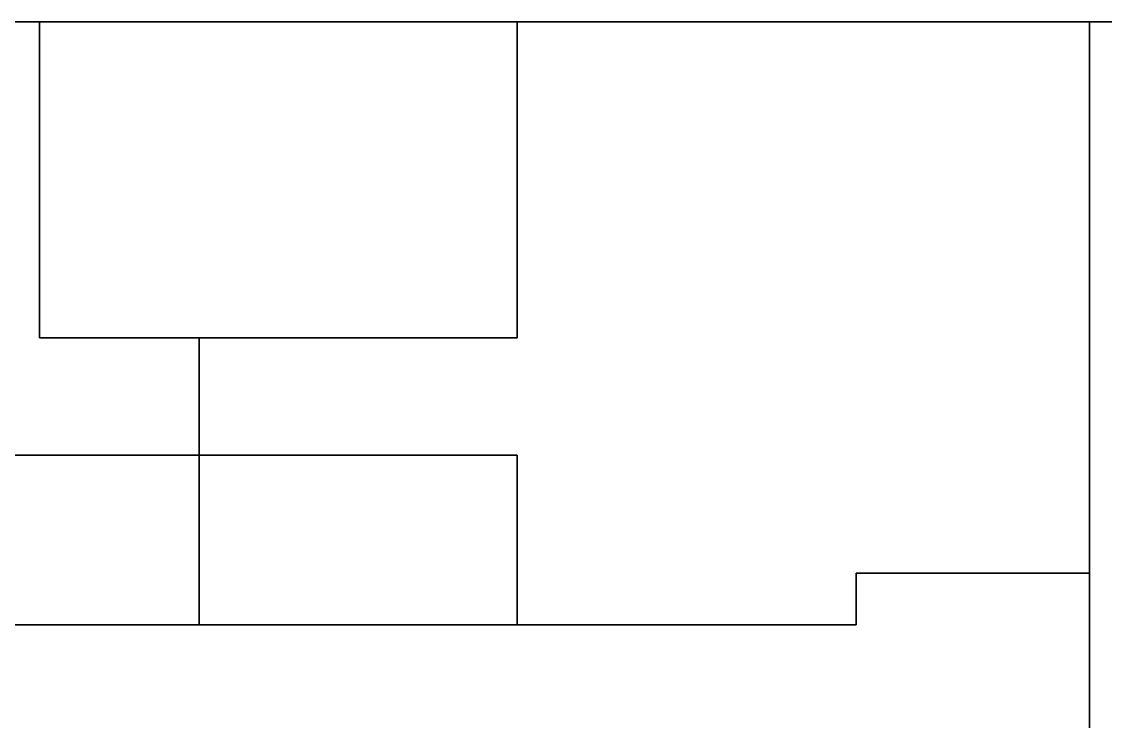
# Model space of a CAD drawing. Header units: metres. Extents: x -14 to 38.7, y -1.1 to 11.2.
# Drawn here: x 23.32 to 30.99, y 5.68 to 10.63 of the extents above; entities that cross this region are included whole.
import ezdxf

# ---------------------------------------------------------------- set-up
doc = ezdxf.new("R2010")
doc.units = ezdxf.units.M

msp = doc.modelspace()

# ---------------------------------------------------------------- linework, layer by layer
at = {"layer": 'F1_CNE_LIV', "color": 8}
msp.add_polyline3d([(36.12, 9.17, 0), (36.12, 8.1, 0), (36.95, 8.1, 0), (36.95, 5.6, 0), (30.88, 5.6, 0), (30.88, 10.63, 0), (32.53, 10.63, 0), (32.53, 8.1, 0), (34.92, 8.1, 0), (34.92, 9.17, 0)], close=True, dxfattribs=at)
at = {"layer": 'F1_CNE_LIV', "color": 15}
msp.add_polyline3d([(30.88, 10.63, 2.6), (30.88, 5.6, 2.6), (36.95, 5.6, 2.6), (36.95, 8.1, 2.6), (36.12, 8.1, 2.6), (36.12, 9.17, 2.6), (34.92, 9.17, 2.6), (34.92, 8.1, 2.6), (32.53, 8.1, 2.6), (32.53, 10.63, 2.6)], close=True, dxfattribs=at)
at = {"layer": 'F1_CNE_LIV', "color": 43}
for points in [[(32.53, 10.63, 2.6), (32.53, 10.63), (30.88, 10.63), (30.88, 10.63, 2.6)], [(30.88, 10.63, 2.6), (30.88, 10.63), (30.88, 6.73), (30.88, 6.73, 2.6)], [(30.88, 6.73, 2.6), (30.88, 6.73), (30.88, 5.6), (30.88, 5.6, 2.6)]]:
    msp.add_3dface(points, dxfattribs=at)
at = {"layer": 'F1_CNE_LIV', "color": 45}
msp.add_3dface([(30.88, 6.565, 2.1), (30.88, 6.565), (30.88, 5.765), (30.88, 5.765, 2.1)], dxfattribs=at)
at = {"layer": 'F1_CORE', "color": 8}
msp.add_polyline3d([(30.88, 6.73, 0), (30.88, 4.47, 0), (29.23, 4.47, 0), (29.23, 4.835, 0), (20.54, 4.835, 0), (20.54, 0.57, 0), (18.14, 0.57, 0), (18.14, 4.835, 0), (9.45, 4.835, 0), (9.45, 4.47, 0), (7.8, 4.47, 0), (7.8, 6.73, 0), (9.45, 6.73, 0), (9.45, 6.365, 0), (15.98, 6.365, 0), (15.98, 7.565, 0), (18.14, 7.565, 0), (18.14, 10.63, 0), (20.54, 10.63, 0), (20.54, 7.565, 0), (22.7, 7.565, 0), (22.7, 6.365, 0), (29.23, 6.365, 0), (29.23, 6.73, 0)], close=True, dxfattribs=at)
at = {"layer": 'F1_CORE', "color": 15}
msp.add_polyline3d([(7.8, 6.73, 2.6), (7.8, 4.47, 2.6), (9.45, 4.47, 2.6), (9.45, 4.835, 2.6), (18.14, 4.835, 2.6), (18.14, 0.57, 2.6), (20.54, 0.57, 2.6), (20.54, 4.835, 2.6), (29.23, 4.835, 2.6), (29.23, 4.47, 2.6), (30.88, 4.47, 2.6), (30.88, 6.73, 2.6), (29.23, 6.73, 2.6), (29.23, 6.365, 2.6), (22.7, 6.365, 2.6), (22.7, 7.565, 2.6), (20.54, 7.565, 2.6), (20.54, 10.63, 2.6), (18.14, 10.63, 2.6), (18.14, 7.565, 2.6), (15.98, 7.565, 2.6), (15.98, 6.365, 2.6), (9.45, 6.365, 2.6), (9.45, 6.73, 2.6)], close=True, dxfattribs=at)
at = {"layer": 'F1_CORE', "color": 43}
for points in [[(30.88, 6.73, 2.6), (30.88, 6.73), (29.23, 6.73), (29.23, 6.73, 2.6)], [(29.23, 6.73, 2.6), (29.23, 6.73), (29.23, 6.365), (29.23, 6.365, 2.6)], [(30.88, 5.6, 2.6), (30.88, 5.6), (30.88, 6.73), (30.88, 6.73, 2.6)], [(24.58, 6.365, 2.6), (24.58, 6.365), (22.7, 6.365), (22.7, 6.365, 2.6)], [(26.83, 6.365, 2.6), (26.83, 6.365), (24.58, 6.365), (24.58, 6.365, 2.6)], [(29.23, 6.365, 2.6), (29.23, 6.365), (26.83, 6.365), (26.83, 6.365, 2.6)]]:
    msp.add_3dface(points, dxfattribs=at)
at = {"layer": 'F1_CORE', "color": 45}
for points in [[(30.88, 5.765, 2.1), (30.88, 5.765), (30.88, 6.565), (30.88, 6.565, 2.1)], [(27.73, 6.365, 2.1), (27.73, 6.365), (26.93, 6.365), (26.93, 6.365, 2.1)]]:
    msp.add_3dface(points, dxfattribs=at)
at = {"layer": 'F1_MNE_BWC', "color": 43}
for points in [[(26.83, 7.565, 2.6), (26.83, 7.565), (24.58, 7.565), (24.58, 7.565, 2.6)], [(24.58, 7.565, 2.6), (24.58, 7.565), (24.58, 6.365), (24.58, 6.365, 2.6)], [(26.83, 6.365, 2.6), (26.83, 6.365), (26.83, 7.565), (26.83, 7.565, 2.6)], [(24.58, 6.365, 2.6), (24.58, 6.365), (26.83, 6.365), (26.83, 6.365, 2.6)]]:
    msp.add_3dface(points, dxfattribs=at)
at = {"layer": 'F1_MNE_BWC', "color": 8}
msp.add_3dface([(26.83, 7.565), (26.83, 6.365), (24.58, 6.365), (24.58, 7.565)], dxfattribs=at)
at = {"layer": 'F1_MNE_BWC', "color": 15}
msp.add_3dface([(24.58, 7.565, 2.6), (24.58, 6.365, 2.6), (26.83, 6.365, 2.6), (26.83, 7.565, 2.6)], dxfattribs=at)
at = {"layer": 'F1_MNE_BWC', "color": 45}
msp.add_3dface([(26.73, 7.565, 2.1), (26.73, 7.565), (25.93, 7.565), (25.93, 7.565, 2.1)], dxfattribs=at)
at = {"layer": 'F1_MNE_BWC', "color": 143}
msp.add_3dface([(24.58, 7.265, 2.1), (24.58, 7.265, 1.5), (24.58, 6.665, 1.5), (24.58, 6.665, 2.1)], dxfattribs=at)
at = {"layer": 'F1_MNE_DORM1', "color": 8}
msp.add_polyline3d([(23.45, 10.63, 0), (23.45, 8.395, 0), (24.58, 8.395, 0), (24.58, 7.565, 0), (20.54, 7.565, 0), (20.54, 10.63, 0)], close=True, dxfattribs=at)
at = {"layer": 'F1_MNE_DORM1', "color": 15}
msp.add_polyline3d([(20.54, 10.63, 2.6), (20.54, 7.565, 2.6), (24.58, 7.565, 2.6), (24.58, 8.395, 2.6), (23.45, 8.395, 2.6), (23.45, 10.63, 2.6)], close=True, dxfattribs=at)
at = {"layer": 'F1_MNE_DORM1', "color": 43}
for points in [[(23.45, 10.63, 2.6), (23.45, 10.63), (20.54, 10.63), (20.54, 10.63, 2.6)], [(23.45, 8.395, 2.6), (23.45, 8.395), (23.45, 10.63), (23.45, 10.63, 2.6)], [(24.58, 8.395, 2.6), (24.58, 8.395), (23.45, 8.395), (23.45, 8.395, 2.6)], [(24.58, 7.565, 2.6), (24.58, 7.565), (24.58, 8.395), (24.58, 8.395, 2.6)], [(22.7, 7.565, 2.6), (22.7, 7.565), (24.58, 7.565), (24.58, 7.565, 2.6)]]:
    msp.add_3dface(points, dxfattribs=at)
at = {"layer": 'F1_MNE_DORM1', "color": 45}
msp.add_3dface([(24.58, 7.58, 2.1), (24.58, 7.58), (24.58, 8.38), (24.58, 8.38, 2.1)], dxfattribs=at)
at = {"layer": 'F1_MNE_DORM2', "color": 43}
for points in [[(26.83, 10.63, 2.6), (26.83, 10.63), (23.45, 10.63), (23.45, 10.63, 2.6)], [(23.45, 10.63, 2.6), (23.45, 10.63), (23.45, 8.395), (23.45, 8.395, 2.6)], [(26.83, 8.395, 2.6), (26.83, 8.395), (26.83, 10.63), (26.83, 10.63, 2.6)], [(23.45, 8.395, 2.6), (23.45, 8.395), (24.58, 8.395), (24.58, 8.395, 2.6)], [(24.58, 8.395, 2.6), (24.58, 8.395), (26.83, 8.395), (26.83, 8.395, 2.6)]]:
    msp.add_3dface(points, dxfattribs=at)
at = {"layer": 'F1_MNE_DORM2', "color": 8}
msp.add_3dface([(26.83, 10.63), (26.83, 8.395), (23.45, 8.395), (23.45, 10.63)], dxfattribs=at)
at = {"layer": 'F1_MNE_DORM2', "color": 15}
msp.add_3dface([(23.45, 10.63, 2.6), (23.45, 8.395, 2.6), (26.83, 8.395, 2.6), (26.83, 10.63, 2.6)], dxfattribs=at)
at = {"layer": 'F1_MNE_DORM2', "color": 143}
msp.add_3dface([(25.74, 10.63, 2.3), (25.74, 10.63, 1.1), (24.54, 10.63, 1.1), (24.54, 10.63, 2.3)], dxfattribs=at)
at = {"layer": 'F1_MNE_DORM2', "color": 45}
msp.add_3dface([(25.93, 8.395, 2.1), (25.93, 8.395), (26.73, 8.395), (26.73, 8.395, 2.1)], dxfattribs=at)
at = {"layer": 'F1_MNE_LIV', "color": 8}
msp.add_polyline3d([(30.88, 10.63, 0), (30.88, 6.73, 0), (29.23, 6.73, 0), (29.23, 6.365, 0), (26.83, 6.365, 0), (26.83, 7.565, 0), (24.58, 7.565, 0), (24.58, 8.395, 0), (26.83, 8.395, 0), (26.83, 10.63, 0)], close=True, dxfattribs=at)
at = {"layer": 'F1_MNE_LIV', "color": 15}
msp.add_polyline3d([(24.58, 8.395, 2.6), (24.58, 7.565, 2.6), (26.83, 7.565, 2.6), (26.83, 6.365, 2.6), (29.23, 6.365, 2.6), (29.23, 6.73, 2.6), (30.88, 6.73, 2.6), (30.88, 10.63, 2.6), (26.83, 10.63, 2.6), (26.83, 8.395, 2.6)], close=True, dxfattribs=at)
at = {"layer": 'F1_MNE_LIV', "color": 43}
for points in [[(30.88, 10.63, 2.6), (30.88, 10.63), (26.83, 10.63), (26.83, 10.63, 2.6)], [(26.83, 10.63, 2.6), (26.83, 10.63), (26.83, 8.395), (26.83, 8.395, 2.6)], [(30.88, 6.73, 2.6), (30.88, 6.73), (30.88, 10.63), (30.88, 10.63, 2.6)], [(26.83, 8.395, 2.6), (26.83, 8.395), (24.58, 8.395), (24.58, 8.395, 2.6)], [(24.58, 8.395, 2.6), (24.58, 8.395), (24.58, 7.565), (24.58, 7.565, 2.6)], [(24.58, 7.565, 2.6), (24.58, 7.565), (26.83, 7.565), (26.83, 7.565, 2.6)], [(26.83, 7.565, 2.6), (26.83, 7.565), (26.83, 6.365), (26.83, 6.365, 2.6)], [(29.23, 6.73, 2.6), (29.23, 6.73), (30.88, 6.73), (30.88, 6.73, 2.6)], [(29.23, 6.365, 2.6), (29.23, 6.365), (29.23, 6.73), (29.23, 6.73, 2.6)], [(26.83, 6.365, 2.6), (26.83, 6.365), (29.23, 6.365), (29.23, 6.365, 2.6)]]:
    msp.add_3dface(points, dxfattribs=at)
at = {"layer": 'F1_MNE_LIV', "color": 143}
for points in [[(28.685, 10.63, 2.3), (28.685, 10.63, 1.1), (27.485, 10.63, 1.1), (27.485, 10.63, 2.3)], [(30.71, 10.63, 2.3), (30.71, 10.63, 1.1), (29.51, 10.63, 1.1), (29.51, 10.63, 2.3)]]:
    msp.add_3dface(points, dxfattribs=at)
at = {"layer": 'F1_MNE_LIV', "color": 45}
for points in [[(24.58, 8.38, 2.1), (24.58, 8.38), (24.58, 7.58), (24.58, 7.58, 2.1)], [(26.73, 8.395, 2.1), (26.73, 8.395), (25.93, 8.395), (25.93, 8.395, 2.1)], [(25.93, 7.565, 2.1), (25.93, 7.565), (26.73, 7.565), (26.73, 7.565, 2.1)], [(26.93, 6.365, 2.1), (26.93, 6.365), (27.73, 6.365), (27.73, 6.365, 2.1)]]:
    msp.add_3dface(points, dxfattribs=at)
at = {"layer": 'F2_CNE_LIV', "color": 8}
msp.add_polyline3d([(36.12, 9.17, 2.6), (36.12, 8.1, 2.6), (36.95, 8.1, 2.6), (36.95, 5.6, 2.6), (30.88, 5.6, 2.6), (30.88, 10.63, 2.6), (32.53, 10.63, 2.6), (32.53, 8.1, 2.6), (34.92, 8.1, 2.6), (34.92, 9.17, 2.6)], close=True, dxfattribs=at)
at = {"layer": 'F2_CNE_LIV', "color": 15}
msp.add_polyline3d([(30.88, 10.63, 5.2), (30.88, 5.6, 5.2), (36.95, 5.6, 5.2), (36.95, 8.1, 5.2), (36.12, 8.1, 5.2), (36.12, 9.17, 5.2), (34.92, 9.17, 5.2), (34.92, 8.1, 5.2), (32.53, 8.1, 5.2), (32.53, 10.63, 5.2)], close=True, dxfattribs=at)
at = {"layer": 'F2_CNE_LIV', "color": 43}
for points in [[(32.53, 10.63, 5.2), (32.53, 10.63, 2.6), (30.88, 10.63, 2.6), (30.88, 10.63, 5.2)], [(30.88, 10.63, 5.2), (30.88, 10.63, 2.6), (30.88, 6.73, 2.6), (30.88, 6.73, 5.2)], [(30.88, 6.73, 5.2), (30.88, 6.73, 2.6), (30.88, 5.6, 2.6), (30.88, 5.6, 5.2)]]:
    msp.add_3dface(points, dxfattribs=at)
at = {"layer": 'F2_CNE_LIV', "color": 45}
msp.add_3dface([(30.88, 6.565, 4.7), (30.88, 6.565, 2.6), (30.88, 5.765, 2.6), (30.88, 5.765, 4.7)], dxfattribs=at)
at = {"layer": 'F2_CORE', "color": 8}
msp.add_polyline3d([(30.88, 6.73, 2.6), (30.88, 4.47, 2.6), (29.23, 4.47, 2.6), (29.23, 4.835, 2.6), (20.54, 4.835, 2.6), (20.54, 0.57, 2.6), (18.14, 0.57, 2.6), (18.14, 4.835, 2.6), (9.45, 4.835, 2.6), (9.45, 4.47, 2.6), (7.8, 4.47, 2.6), (7.8, 6.73, 2.6), (9.45, 6.73, 2.6), (9.45, 6.365, 2.6), (15.98, 6.365, 2.6), (15.98, 7.565, 2.6), (18.14, 7.565, 2.6), (18.14, 10.63, 2.6), (20.54, 10.63, 2.6), (20.54, 7.565, 2.6), (22.7, 7.565, 2.6), (22.7, 6.365, 2.6), (29.23, 6.365, 2.6), (29.23, 6.73, 2.6)], close=True, dxfattribs=at)
at = {"layer": 'F2_CORE', "color": 15}
msp.add_polyline3d([(7.8, 6.73, 5.2), (7.8, 4.47, 5.2), (9.45, 4.47, 5.2), (9.45, 4.835, 5.2), (18.14, 4.835, 5.2), (18.14, 0.57, 5.2), (20.54, 0.57, 5.2), (20.54, 4.835, 5.2), (29.23, 4.835, 5.2), (29.23, 4.47, 5.2), (30.88, 4.47, 5.2), (30.88, 6.73, 5.2), (29.23, 6.73, 5.2), (29.23, 6.365, 5.2), (22.7, 6.365, 5.2), (22.7, 7.565, 5.2), (20.54, 7.565, 5.2), (20.54, 10.63, 5.2), (18.14, 10.63, 5.2), (18.14, 7.565, 5.2), (15.98, 7.565, 5.2), (15.98, 6.365, 5.2), (9.45, 6.365, 5.2), (9.45, 6.73, 5.2)], close=True, dxfattribs=at)
at = {"layer": 'F2_CORE', "color": 43}
for points in [[(30.88, 6.73, 5.2), (30.88, 6.73, 2.6), (29.23, 6.73, 2.6), (29.23, 6.73, 5.2)], [(29.23, 6.73, 5.2), (29.23, 6.73, 2.6), (29.23, 6.365, 2.6), (29.23, 6.365, 5.2)], [(30.88, 5.6, 5.2), (30.88, 5.6, 2.6), (30.88, 6.73, 2.6), (30.88, 6.73, 5.2)], [(24.58, 6.365, 5.2), (24.58, 6.365, 2.6), (22.7, 6.365, 2.6), (22.7, 6.365, 5.2)], [(26.83, 6.365, 5.2), (26.83, 6.365, 2.6), (24.58, 6.365, 2.6), (24.58, 6.365, 5.2)], [(29.23, 6.365, 5.2), (29.23, 6.365, 2.6), (26.83, 6.365, 2.6), (26.83, 6.365, 5.2)]]:
    msp.add_3dface(points, dxfattribs=at)
at = {"layer": 'F2_CORE', "color": 45}
for points in [[(30.88, 5.765, 4.7), (30.88, 5.765, 2.6), (30.88, 6.565, 2.6), (30.88, 6.565, 4.7)], [(27.73, 6.365, 4.7), (27.73, 6.365, 2.6), (26.93, 6.365, 2.6), (26.93, 6.365, 4.7)]]:
    msp.add_3dface(points, dxfattribs=at)
at = {"layer": 'F2_MNE_BWC', "color": 43}
for points in [[(26.83, 7.565, 5.2), (26.83, 7.565, 2.6), (24.58, 7.565, 2.6), (24.58, 7.565, 5.2)], [(24.58, 7.565, 5.2), (24.58, 7.565, 2.6), (24.58, 6.365, 2.6), (24.58, 6.365, 5.2)], [(26.83, 6.365, 5.2), (26.83, 6.365, 2.6), (26.83, 7.565, 2.6), (26.83, 7.565, 5.2)], [(24.58, 6.365, 5.2), (24.58, 6.365, 2.6), (26.83, 6.365, 2.6), (26.83, 6.365, 5.2)]]:
    msp.add_3dface(points, dxfattribs=at)
at = {"layer": 'F2_MNE_BWC', "color": 8}
msp.add_3dface([(26.83, 7.565, 2.6), (26.83, 6.365, 2.6), (24.58, 6.365, 2.6), (24.58, 7.565, 2.6)], dxfattribs=at)
at = {"layer": 'F2_MNE_BWC', "color": 15}
msp.add_3dface([(24.58, 7.565, 5.2), (24.58, 6.365, 5.2), (26.83, 6.365, 5.2), (26.83, 7.565, 5.2)], dxfattribs=at)
at = {"layer": 'F2_MNE_BWC', "color": 45}
msp.add_3dface([(26.73, 7.565, 4.7), (26.73, 7.565, 2.6), (25.93, 7.565, 2.6), (25.93, 7.565, 4.7)], dxfattribs=at)
at = {"layer": 'F2_MNE_BWC', "color": 143}
msp.add_3dface([(24.58, 7.265, 4.7), (24.58, 7.265, 4.1), (24.58, 6.665, 4.1), (24.58, 6.665, 4.7)], dxfattribs=at)
at = {"layer": 'F2_MNE_DORM1', "color": 8}
msp.add_polyline3d([(23.45, 10.63, 2.6), (23.45, 8.395, 2.6), (24.58, 8.395, 2.6), (24.58, 7.565, 2.6), (20.54, 7.565, 2.6), (20.54, 10.63, 2.6)], close=True, dxfattribs=at)
at = {"layer": 'F2_MNE_DORM1', "color": 15}
msp.add_polyline3d([(20.54, 10.63, 5.2), (20.54, 7.565, 5.2), (24.58, 7.565, 5.2), (24.58, 8.395, 5.2), (23.45, 8.395, 5.2), (23.45, 10.63, 5.2)], close=True, dxfattribs=at)
at = {"layer": 'F2_MNE_DORM1', "color": 43}
for points in [[(23.45, 10.63, 5.2), (23.45, 10.63, 2.6), (20.54, 10.63, 2.6), (20.54, 10.63, 5.2)], [(23.45, 8.395, 5.2), (23.45, 8.395, 2.6), (23.45, 10.63, 2.6), (23.45, 10.63, 5.2)], [(24.58, 8.395, 5.2), (24.58, 8.395, 2.6), (23.45, 8.395, 2.6), (23.45, 8.395, 5.2)], [(24.58, 7.565, 5.2), (24.58, 7.565, 2.6), (24.58, 8.395, 2.6), (24.58, 8.395, 5.2)], [(22.7, 7.565, 5.2), (22.7, 7.565, 2.6), (24.58, 7.565, 2.6), (24.58, 7.565, 5.2)]]:
    msp.add_3dface(points, dxfattribs=at)
at = {"layer": 'F2_MNE_DORM1', "color": 45}
msp.add_3dface([(24.58, 7.58, 4.7), (24.58, 7.58, 2.6), (24.58, 8.38, 2.6), (24.58, 8.38, 4.7)], dxfattribs=at)
at = {"layer": 'F2_MNE_DORM2', "color": 43}
for points in [[(26.83, 10.63, 5.2), (26.83, 10.63, 2.6), (23.45, 10.63, 2.6), (23.45, 10.63, 5.2)], [(23.45, 10.63, 5.2), (23.45, 10.63, 2.6), (23.45, 8.395, 2.6), (23.45, 8.395, 5.2)], [(26.83, 8.395, 5.2), (26.83, 8.395, 2.6), (26.83, 10.63, 2.6), (26.83, 10.63, 5.2)], [(23.45, 8.395, 5.2), (23.45, 8.395, 2.6), (24.58, 8.395, 2.6), (24.58, 8.395, 5.2)], [(24.58, 8.395, 5.2), (24.58, 8.395, 2.6), (26.83, 8.395, 2.6), (26.83, 8.395, 5.2)]]:
    msp.add_3dface(points, dxfattribs=at)
at = {"layer": 'F2_MNE_DORM2', "color": 8}
msp.add_3dface([(26.83, 10.63, 2.6), (26.83, 8.395, 2.6), (23.45, 8.395, 2.6), (23.45, 10.63, 2.6)], dxfattribs=at)
at = {"layer": 'F2_MNE_DORM2', "color": 15}
msp.add_3dface([(23.45, 10.63, 5.2), (23.45, 8.395, 5.2), (26.83, 8.395, 5.2), (26.83, 10.63, 5.2)], dxfattribs=at)
at = {"layer": 'F2_MNE_DORM2', "color": 143}
msp.add_3dface([(25.74, 10.63, 4.9), (25.74, 10.63, 3.7), (24.54, 10.63, 3.7), (24.54, 10.63, 4.9)], dxfattribs=at)
at = {"layer": 'F2_MNE_DORM2', "color": 45}
msp.add_3dface([(25.93, 8.395, 4.7), (25.93, 8.395, 2.6), (26.73, 8.395, 2.6), (26.73, 8.395, 4.7)], dxfattribs=at)
at = {"layer": 'F2_MNE_LIV', "color": 8}
msp.add_polyline3d([(30.88, 10.63, 2.6), (30.88, 6.73, 2.6), (29.23, 6.73, 2.6), (29.23, 6.365, 2.6), (26.83, 6.365, 2.6), (26.83, 7.565, 2.6), (24.58, 7.565, 2.6), (24.58, 8.395, 2.6), (26.83, 8.395, 2.6), (26.83, 10.63, 2.6)], close=True, dxfattribs=at)
at = {"layer": 'F2_MNE_LIV', "color": 15}
msp.add_polyline3d([(24.58, 8.395, 5.2), (24.58, 7.565, 5.2), (26.83, 7.565, 5.2), (26.83, 6.365, 5.2), (29.23, 6.365, 5.2), (29.23, 6.73, 5.2), (30.88, 6.73, 5.2), (30.88, 10.63, 5.2), (26.83, 10.63, 5.2), (26.83, 8.395, 5.2)], close=True, dxfattribs=at)
at = {"layer": 'F2_MNE_LIV', "color": 43}
for points in [[(30.88, 10.63, 5.2), (30.88, 10.63, 2.6), (26.83, 10.63, 2.6), (26.83, 10.63, 5.2)], [(26.83, 10.63, 5.2), (26.83, 10.63, 2.6), (26.83, 8.395, 2.6), (26.83, 8.395, 5.2)], [(30.88, 6.73, 5.2), (30.88, 6.73, 2.6), (30.88, 10.63, 2.6), (30.88, 10.63, 5.2)], [(26.83, 8.395, 5.2), (26.83, 8.395, 2.6), (24.58, 8.395, 2.6), (24.58, 8.395, 5.2)], [(24.58, 8.395, 5.2), (24.58, 8.395, 2.6), (24.58, 7.565, 2.6), (24.58, 7.565, 5.2)], [(24.58, 7.565, 5.2), (24.58, 7.565, 2.6), (26.83, 7.565, 2.6), (26.83, 7.565, 5.2)], [(26.83, 7.565, 5.2), (26.83, 7.565, 2.6), (26.83, 6.365, 2.6), (26.83, 6.365, 5.2)], [(29.23, 6.73, 5.2), (29.23, 6.73, 2.6), (30.88, 6.73, 2.6), (30.88, 6.73, 5.2)], [(29.23, 6.365, 5.2), (29.23, 6.365, 2.6), (29.23, 6.73, 2.6), (29.23, 6.73, 5.2)], [(26.83, 6.365, 5.2), (26.83, 6.365, 2.6), (29.23, 6.365, 2.6), (29.23, 6.365, 5.2)]]:
    msp.add_3dface(points, dxfattribs=at)
at = {"layer": 'F2_MNE_LIV', "color": 143}
for points in [[(28.685, 10.63, 4.9), (28.685, 10.63, 3.7), (27.485, 10.63, 3.7), (27.485, 10.63, 4.9)], [(30.71, 10.63, 4.9), (30.71, 10.63, 3.7), (29.51, 10.63, 3.7), (29.51, 10.63, 4.9)]]:
    msp.add_3dface(points, dxfattribs=at)
at = {"layer": 'F2_MNE_LIV', "color": 45}
for points in [[(24.58, 8.38, 4.7), (24.58, 8.38, 2.6), (24.58, 7.58, 2.6), (24.58, 7.58, 4.7)], [(26.73, 8.395, 4.7), (26.73, 8.395, 2.6), (25.93, 8.395, 2.6), (25.93, 8.395, 4.7)], [(25.93, 7.565, 4.7), (25.93, 7.565, 2.6), (26.73, 7.565, 2.6), (26.73, 7.565, 4.7)], [(26.93, 6.365, 4.7), (26.93, 6.365, 2.6), (27.73, 6.365, 2.6), (27.73, 6.365, 4.7)]]:
    msp.add_3dface(points, dxfattribs=at)
at = {"layer": 'F3_CNE_LIV', "color": 8}
msp.add_polyline3d([(36.12, 9.17, 5.2), (36.12, 8.1, 5.2), (36.95, 8.1, 5.2), (36.95, 5.6, 5.2), (30.88, 5.6, 5.2), (30.88, 10.63, 5.2), (32.53, 10.63, 5.2), (32.53, 8.1, 5.2), (34.92, 8.1, 5.2), (34.92, 9.17, 5.2)], close=True, dxfattribs=at)
at = {"layer": 'F3_CNE_LIV', "color": 15}
msp.add_polyline3d([(30.88, 10.63, 7.8), (30.88, 5.6, 7.8), (36.95, 5.6, 7.8), (36.95, 8.1, 7.8), (36.12, 8.1, 7.8), (36.12, 9.17, 7.8), (34.92, 9.17, 7.8), (34.92, 8.1, 7.8), (32.53, 8.1, 7.8), (32.53, 10.63, 7.8)], close=True, dxfattribs=at)
at = {"layer": 'F3_CNE_LIV', "color": 43}
for points in [[(32.53, 10.63, 7.8), (32.53, 10.63, 5.2), (30.88, 10.63, 5.2), (30.88, 10.63, 7.8)], [(30.88, 10.63, 7.8), (30.88, 10.63, 5.2), (30.88, 6.73, 5.2), (30.88, 6.73, 7.8)], [(30.88, 6.73, 7.8), (30.88, 6.73, 5.2), (30.88, 5.6, 5.2), (30.88, 5.6, 7.8)]]:
    msp.add_3dface(points, dxfattribs=at)
at = {"layer": 'F3_CNE_LIV', "color": 45}
msp.add_3dface([(30.88, 6.565, 7.3), (30.88, 6.565, 5.2), (30.88, 5.765, 5.2), (30.88, 5.765, 7.3)], dxfattribs=at)
at = {"layer": 'F3_CORE', "color": 8}
msp.add_polyline3d([(30.88, 6.73, 5.2), (30.88, 4.47, 5.2), (29.23, 4.47, 5.2), (29.23, 4.835, 5.2), (20.54, 4.835, 5.2), (20.54, 0.57, 5.2), (18.14, 0.57, 5.2), (18.14, 4.835, 5.2), (9.45, 4.835, 5.2), (9.45, 4.47, 5.2), (7.8, 4.47, 5.2), (7.8, 6.73, 5.2), (9.45, 6.73, 5.2), (9.45, 6.365, 5.2), (15.98, 6.365, 5.2), (15.98, 7.565, 5.2), (18.14, 7.565, 5.2), (18.14, 10.63, 5.2), (20.54, 10.63, 5.2), (20.54, 7.565, 5.2), (22.7, 7.565, 5.2), (22.7, 6.365, 5.2), (29.23, 6.365, 5.2), (29.23, 6.73, 5.2)], close=True, dxfattribs=at)
at = {"layer": 'F3_CORE', "color": 15}
msp.add_polyline3d([(7.8, 6.73, 7.8), (7.8, 4.47, 7.8), (9.45, 4.47, 7.8), (9.45, 4.835, 7.8), (18.14, 4.835, 7.8), (18.14, 0.57, 7.8), (20.54, 0.57, 7.8), (20.54, 4.835, 7.8), (29.23, 4.835, 7.8), (29.23, 4.47, 7.8), (30.88, 4.47, 7.8), (30.88, 6.73, 7.8), (29.23, 6.73, 7.8), (29.23, 6.365, 7.8), (22.7, 6.365, 7.8), (22.7, 7.565, 7.8), (20.54, 7.565, 7.8), (20.54, 10.63, 7.8), (18.14, 10.63, 7.8), (18.14, 7.565, 7.8), (15.98, 7.565, 7.8), (15.98, 6.365, 7.8), (9.45, 6.365, 7.8), (9.45, 6.73, 7.8)], close=True, dxfattribs=at)
at = {"layer": 'F3_CORE', "color": 43}
for points in [[(30.88, 6.73, 7.8), (30.88, 6.73, 5.2), (29.23, 6.73, 5.2), (29.23, 6.73, 7.8)], [(29.23, 6.73, 7.8), (29.23, 6.73, 5.2), (29.23, 6.365, 5.2), (29.23, 6.365, 7.8)], [(30.88, 5.6, 7.8), (30.88, 5.6, 5.2), (30.88, 6.73, 5.2), (30.88, 6.73, 7.8)], [(24.58, 6.365, 7.8), (24.58, 6.365, 5.2), (22.7, 6.365, 5.2), (22.7, 6.365, 7.8)], [(26.83, 6.365, 7.8), (26.83, 6.365, 5.2), (24.58, 6.365, 5.2), (24.58, 6.365, 7.8)], [(29.23, 6.365, 7.8), (29.23, 6.365, 5.2), (26.83, 6.365, 5.2), (26.83, 6.365, 7.8)]]:
    msp.add_3dface(points, dxfattribs=at)
at = {"layer": 'F3_CORE', "color": 45}
for points in [[(30.88, 5.765, 7.3), (30.88, 5.765, 5.2), (30.88, 6.565, 5.2), (30.88, 6.565, 7.3)], [(27.73, 6.365, 7.3), (27.73, 6.365, 5.2), (26.93, 6.365, 5.2), (26.93, 6.365, 7.3)]]:
    msp.add_3dface(points, dxfattribs=at)
at = {"layer": 'F3_MNE_BWC', "color": 43}
for points in [[(26.83, 7.565, 7.8), (26.83, 7.565, 5.2), (24.58, 7.565, 5.2), (24.58, 7.565, 7.8)], [(24.58, 7.565, 7.8), (24.58, 7.565, 5.2), (24.58, 6.365, 5.2), (24.58, 6.365, 7.8)], [(26.83, 6.365, 7.8), (26.83, 6.365, 5.2), (26.83, 7.565, 5.2), (26.83, 7.565, 7.8)], [(24.58, 6.365, 7.8), (24.58, 6.365, 5.2), (26.83, 6.365, 5.2), (26.83, 6.365, 7.8)]]:
    msp.add_3dface(points, dxfattribs=at)
at = {"layer": 'F3_MNE_BWC', "color": 8}
msp.add_3dface([(26.83, 7.565, 5.2), (26.83, 6.365, 5.2), (24.58, 6.365, 5.2), (24.58, 7.565, 5.2)], dxfattribs=at)
at = {"layer": 'F3_MNE_BWC', "color": 15}
msp.add_3dface([(24.58, 7.565, 7.8), (24.58, 6.365, 7.8), (26.83, 6.365, 7.8), (26.83, 7.565, 7.8)], dxfattribs=at)
at = {"layer": 'F3_MNE_BWC', "color": 45}
msp.add_3dface([(26.73, 7.565, 7.3), (26.73, 7.565, 5.2), (25.93, 7.565, 5.2), (25.93, 7.565, 7.3)], dxfattribs=at)
at = {"layer": 'F3_MNE_BWC', "color": 143}
msp.add_3dface([(24.58, 7.265, 7.3), (24.58, 7.265, 6.7), (24.58, 6.665, 6.7), (24.58, 6.665, 7.3)], dxfattribs=at)
at = {"layer": 'F3_MNE_DORM1', "color": 8}
msp.add_polyline3d([(23.45, 10.63, 5.2), (23.45, 8.395, 5.2), (24.58, 8.395, 5.2), (24.58, 7.565, 5.2), (20.54, 7.565, 5.2), (20.54, 10.63, 5.2)], close=True, dxfattribs=at)
at = {"layer": 'F3_MNE_DORM1', "color": 15}
msp.add_polyline3d([(20.54, 10.63, 7.8), (20.54, 7.565, 7.8), (24.58, 7.565, 7.8), (24.58, 8.395, 7.8), (23.45, 8.395, 7.8), (23.45, 10.63, 7.8)], close=True, dxfattribs=at)
at = {"layer": 'F3_MNE_DORM1', "color": 43}
for points in [[(23.45, 10.63, 7.8), (23.45, 10.63, 5.2), (20.54, 10.63, 5.2), (20.54, 10.63, 7.8)], [(23.45, 8.395, 7.8), (23.45, 8.395, 5.2), (23.45, 10.63, 5.2), (23.45, 10.63, 7.8)], [(24.58, 8.395, 7.8), (24.58, 8.395, 5.2), (23.45, 8.395, 5.2), (23.45, 8.395, 7.8)], [(24.58, 7.565, 7.8), (24.58, 7.565, 5.2), (24.58, 8.395, 5.2), (24.58, 8.395, 7.8)], [(22.7, 7.565, 7.8), (22.7, 7.565, 5.2), (24.58, 7.565, 5.2), (24.58, 7.565, 7.8)]]:
    msp.add_3dface(points, dxfattribs=at)
at = {"layer": 'F3_MNE_DORM1', "color": 45}
msp.add_3dface([(24.58, 7.58, 7.3), (24.58, 7.58, 5.2), (24.58, 8.38, 5.2), (24.58, 8.38, 7.3)], dxfattribs=at)
at = {"layer": 'F3_MNE_DORM2', "color": 43}
for points in [[(26.83, 10.63, 7.8), (26.83, 10.63, 5.2), (23.45, 10.63, 5.2), (23.45, 10.63, 7.8)], [(23.45, 10.63, 7.8), (23.45, 10.63, 5.2), (23.45, 8.395, 5.2), (23.45, 8.395, 7.8)], [(26.83, 8.395, 7.8), (26.83, 8.395, 5.2), (26.83, 10.63, 5.2), (26.83, 10.63, 7.8)], [(23.45, 8.395, 7.8), (23.45, 8.395, 5.2), (24.58, 8.395, 5.2), (24.58, 8.395, 7.8)], [(24.58, 8.395, 7.8), (24.58, 8.395, 5.2), (26.83, 8.395, 5.2), (26.83, 8.395, 7.8)]]:
    msp.add_3dface(points, dxfattribs=at)
at = {"layer": 'F3_MNE_DORM2', "color": 8}
msp.add_3dface([(26.83, 10.63, 5.2), (26.83, 8.395, 5.2), (23.45, 8.395, 5.2), (23.45, 10.63, 5.2)], dxfattribs=at)
at = {"layer": 'F3_MNE_DORM2', "color": 15}
msp.add_3dface([(23.45, 10.63, 7.8), (23.45, 8.395, 7.8), (26.83, 8.395, 7.8), (26.83, 10.63, 7.8)], dxfattribs=at)
at = {"layer": 'F3_MNE_DORM2', "color": 143}
msp.add_3dface([(25.74, 10.63, 7.5), (25.74, 10.63, 6.3), (24.54, 10.63, 6.3), (24.54, 10.63, 7.5)], dxfattribs=at)
at = {"layer": 'F3_MNE_DORM2', "color": 45}
msp.add_3dface([(25.93, 8.395, 7.3), (25.93, 8.395, 5.2), (26.73, 8.395, 5.2), (26.73, 8.395, 7.3)], dxfattribs=at)
at = {"layer": 'F3_MNE_LIV', "color": 8}
msp.add_polyline3d([(30.88, 10.63, 5.2), (30.88, 6.73, 5.2), (29.23, 6.73, 5.2), (29.23, 6.365, 5.2), (26.83, 6.365, 5.2), (26.83, 7.565, 5.2), (24.58, 7.565, 5.2), (24.58, 8.395, 5.2), (26.83, 8.395, 5.2), (26.83, 10.63, 5.2)], close=True, dxfattribs=at)
at = {"layer": 'F3_MNE_LIV', "color": 15}
msp.add_polyline3d([(24.58, 8.395, 7.8), (24.58, 7.565, 7.8), (26.83, 7.565, 7.8), (26.83, 6.365, 7.8), (29.23, 6.365, 7.8), (29.23, 6.73, 7.8), (30.88, 6.73, 7.8), (30.88, 10.63, 7.8), (26.83, 10.63, 7.8), (26.83, 8.395, 7.8)], close=True, dxfattribs=at)
at = {"layer": 'F3_MNE_LIV', "color": 43}
for points in [[(30.88, 10.63, 7.8), (30.88, 10.63, 5.2), (26.83, 10.63, 5.2), (26.83, 10.63, 7.8)], [(26.83, 10.63, 7.8), (26.83, 10.63, 5.2), (26.83, 8.395, 5.2), (26.83, 8.395, 7.8)], [(30.88, 6.73, 7.8), (30.88, 6.73, 5.2), (30.88, 10.63, 5.2), (30.88, 10.63, 7.8)], [(26.83, 8.395, 7.8), (26.83, 8.395, 5.2), (24.58, 8.395, 5.2), (24.58, 8.395, 7.8)], [(24.58, 8.395, 7.8), (24.58, 8.395, 5.2), (24.58, 7.565, 5.2), (24.58, 7.565, 7.8)], [(24.58, 7.565, 7.8), (24.58, 7.565, 5.2), (26.83, 7.565, 5.2), (26.83, 7.565, 7.8)], [(26.83, 7.565, 7.8), (26.83, 7.565, 5.2), (26.83, 6.365, 5.2), (26.83, 6.365, 7.8)], [(29.23, 6.73, 7.8), (29.23, 6.73, 5.2), (30.88, 6.73, 5.2), (30.88, 6.73, 7.8)], [(29.23, 6.365, 7.8), (29.23, 6.365, 5.2), (29.23, 6.73, 5.2), (29.23, 6.73, 7.8)], [(26.83, 6.365, 7.8), (26.83, 6.365, 5.2), (29.23, 6.365, 5.2), (29.23, 6.365, 7.8)]]:
    msp.add_3dface(points, dxfattribs=at)
at = {"layer": 'F3_MNE_LIV', "color": 143}
for points in [[(28.685, 10.63, 7.5), (28.685, 10.63, 6.3), (27.485, 10.63, 6.3), (27.485, 10.63, 7.5)], [(30.71, 10.63, 7.5), (30.71, 10.63, 6.3), (29.51, 10.63, 6.3), (29.51, 10.63, 7.5)]]:
    msp.add_3dface(points, dxfattribs=at)
at = {"layer": 'F3_MNE_LIV', "color": 45}
for points in [[(24.58, 8.38, 7.3), (24.58, 8.38, 5.2), (24.58, 7.58, 5.2), (24.58, 7.58, 7.3)], [(26.73, 8.395, 7.3), (26.73, 8.395, 5.2), (25.93, 8.395, 5.2), (25.93, 8.395, 7.3)], [(25.93, 7.565, 7.3), (25.93, 7.565, 5.2), (26.73, 7.565, 5.2), (26.73, 7.565, 7.3)], [(26.93, 6.365, 7.3), (26.93, 6.365, 5.2), (27.73, 6.365, 5.2), (27.73, 6.365, 7.3)]]:
    msp.add_3dface(points, dxfattribs=at)
at = {"layer": 'F4_CNE_LIV', "color": 8}
msp.add_polyline3d([(36.12, 9.17, 7.8), (36.12, 8.1, 7.8), (36.95, 8.1, 7.8), (36.95, 5.6, 7.8), (30.88, 5.6, 7.8), (30.88, 10.63, 7.8), (32.53, 10.63, 7.8), (32.53, 8.1, 7.8), (34.92, 8.1, 7.8), (34.92, 9.17, 7.8)], close=True, dxfattribs=at)
at = {"layer": 'F4_CNE_LIV', "color": 15}
msp.add_polyline3d([(30.88, 10.63, 10.4), (30.88, 5.6, 10.4), (36.95, 5.6, 10.4), (36.95, 8.1, 10.4), (36.12, 8.1, 10.4), (36.12, 9.17, 10.4), (34.92, 9.17, 10.4), (34.92, 8.1, 10.4), (32.53, 8.1, 10.4), (32.53, 10.63, 10.4)], close=True, dxfattribs=at)
at = {"layer": 'F4_CNE_LIV', "color": 43}
for points in [[(32.53, 10.63, 10.4), (32.53, 10.63, 7.8), (30.88, 10.63, 7.8), (30.88, 10.63, 10.4)], [(30.88, 10.63, 10.4), (30.88, 10.63, 7.8), (30.88, 6.73, 7.8), (30.88, 6.73, 10.4)], [(30.88, 6.73, 10.4), (30.88, 6.73, 7.8), (30.88, 5.6, 7.8), (30.88, 5.6, 10.4)]]:
    msp.add_3dface(points, dxfattribs=at)
at = {"layer": 'F4_CNE_LIV', "color": 45}
msp.add_3dface([(30.88, 6.565, 9.9), (30.88, 6.565, 7.8), (30.88, 5.765, 7.8), (30.88, 5.765, 9.9)], dxfattribs=at)
at = {"layer": 'F4_CORE', "color": 8}
msp.add_polyline3d([(30.88, 6.73, 7.8), (30.88, 4.47, 7.8), (29.23, 4.47, 7.8), (29.23, 4.835, 7.8), (20.54, 4.835, 7.8), (20.54, 0.57, 7.8), (18.14, 0.57, 7.8), (18.14, 4.835, 7.8), (9.45, 4.835, 7.8), (9.45, 4.47, 7.8), (7.8, 4.47, 7.8), (7.8, 6.73, 7.8), (9.45, 6.73, 7.8), (9.45, 6.365, 7.8), (15.98, 6.365, 7.8), (15.98, 7.565, 7.8), (18.14, 7.565, 7.8), (18.14, 10.63, 7.8), (20.54, 10.63, 7.8), (20.54, 7.565, 7.8), (22.7, 7.565, 7.8), (22.7, 6.365, 7.8), (29.23, 6.365, 7.8), (29.23, 6.73, 7.8)], close=True, dxfattribs=at)
at = {"layer": 'F4_CORE', "color": 15}
msp.add_polyline3d([(7.8, 6.73, 10.4), (7.8, 4.47, 10.4), (9.45, 4.47, 10.4), (9.45, 4.835, 10.4), (18.14, 4.835, 10.4), (18.14, 0.57, 10.4), (20.54, 0.57, 10.4), (20.54, 4.835, 10.4), (29.23, 4.835, 10.4), (29.23, 4.47, 10.4), (30.88, 4.47, 10.4), (30.88, 6.73, 10.4), (29.23, 6.73, 10.4), (29.23, 6.365, 10.4), (22.7, 6.365, 10.4), (22.7, 7.565, 10.4), (20.54, 7.565, 10.4), (20.54, 10.63, 10.4), (18.14, 10.63, 10.4), (18.14, 7.565, 10.4), (15.98, 7.565, 10.4), (15.98, 6.365, 10.4), (9.45, 6.365, 10.4), (9.45, 6.73, 10.4)], close=True, dxfattribs=at)
at = {"layer": 'F4_CORE', "color": 43}
for points in [[(30.88, 6.73, 10.4), (30.88, 6.73, 7.8), (29.23, 6.73, 7.8), (29.23, 6.73, 10.4)], [(29.23, 6.73, 10.4), (29.23, 6.73, 7.8), (29.23, 6.365, 7.8), (29.23, 6.365, 10.4)], [(30.88, 5.6, 10.4), (30.88, 5.6, 7.8), (30.88, 6.73, 7.8), (30.88, 6.73, 10.4)], [(24.58, 6.365, 10.4), (24.58, 6.365, 7.8), (22.7, 6.365, 7.8), (22.7, 6.365, 10.4)], [(26.83, 6.365, 10.4), (26.83, 6.365, 7.8), (24.58, 6.365, 7.8), (24.58, 6.365, 10.4)], [(29.23, 6.365, 10.4), (29.23, 6.365, 7.8), (26.83, 6.365, 7.8), (26.83, 6.365, 10.4)]]:
    msp.add_3dface(points, dxfattribs=at)
at = {"layer": 'F4_CORE', "color": 45}
for points in [[(30.88, 5.765, 9.9), (30.88, 5.765, 7.8), (30.88, 6.565, 7.8), (30.88, 6.565, 9.9)], [(27.73, 6.365, 9.9), (27.73, 6.365, 7.8), (26.93, 6.365, 7.8), (26.93, 6.365, 9.9)]]:
    msp.add_3dface(points, dxfattribs=at)
at = {"layer": 'F4_MNE_BWC', "color": 43}
for points in [[(26.83, 7.565, 10.4), (26.83, 7.565, 7.8), (24.58, 7.565, 7.8), (24.58, 7.565, 10.4)], [(24.58, 7.565, 10.4), (24.58, 7.565, 7.8), (24.58, 6.365, 7.8), (24.58, 6.365, 10.4)], [(26.83, 6.365, 10.4), (26.83, 6.365, 7.8), (26.83, 7.565, 7.8), (26.83, 7.565, 10.4)], [(24.58, 6.365, 10.4), (24.58, 6.365, 7.8), (26.83, 6.365, 7.8), (26.83, 6.365, 10.4)]]:
    msp.add_3dface(points, dxfattribs=at)
at = {"layer": 'F4_MNE_BWC', "color": 8}
msp.add_3dface([(26.83, 7.565, 7.8), (26.83, 6.365, 7.8), (24.58, 6.365, 7.8), (24.58, 7.565, 7.8)], dxfattribs=at)
at = {"layer": 'F4_MNE_BWC', "color": 15}
msp.add_3dface([(24.58, 7.565, 10.4), (24.58, 6.365, 10.4), (26.83, 6.365, 10.4), (26.83, 7.565, 10.4)], dxfattribs=at)
at = {"layer": 'F4_MNE_BWC', "color": 45}
msp.add_3dface([(26.73, 7.565, 9.9), (26.73, 7.565, 7.8), (25.93, 7.565, 7.8), (25.93, 7.565, 9.9)], dxfattribs=at)
at = {"layer": 'F4_MNE_BWC', "color": 143}
msp.add_3dface([(24.58, 7.265, 9.9), (24.58, 7.265, 9.3), (24.58, 6.665, 9.3), (24.58, 6.665, 9.9)], dxfattribs=at)
at = {"layer": 'F4_MNE_DORM1', "color": 8}
msp.add_polyline3d([(23.45, 10.63, 7.8), (23.45, 8.395, 7.8), (24.58, 8.395, 7.8), (24.58, 7.565, 7.8), (20.54, 7.565, 7.8), (20.54, 10.63, 7.8)], close=True, dxfattribs=at)
at = {"layer": 'F4_MNE_DORM1', "color": 15}
msp.add_polyline3d([(20.54, 10.63, 10.4), (20.54, 7.565, 10.4), (24.58, 7.565, 10.4), (24.58, 8.395, 10.4), (23.45, 8.395, 10.4), (23.45, 10.63, 10.4)], close=True, dxfattribs=at)
at = {"layer": 'F4_MNE_DORM1', "color": 43}
for points in [[(23.45, 10.63, 10.4), (23.45, 10.63, 7.8), (20.54, 10.63, 7.8), (20.54, 10.63, 10.4)], [(23.45, 8.395, 10.4), (23.45, 8.395, 7.8), (23.45, 10.63, 7.8), (23.45, 10.63, 10.4)], [(24.58, 8.395, 10.4), (24.58, 8.395, 7.8), (23.45, 8.395, 7.8), (23.45, 8.395, 10.4)], [(24.58, 7.565, 10.4), (24.58, 7.565, 7.8), (24.58, 8.395, 7.8), (24.58, 8.395, 10.4)], [(22.7, 7.565, 10.4), (22.7, 7.565, 7.8), (24.58, 7.565, 7.8), (24.58, 7.565, 10.4)]]:
    msp.add_3dface(points, dxfattribs=at)
at = {"layer": 'F4_MNE_DORM1', "color": 45}
msp.add_3dface([(24.58, 7.58, 9.9), (24.58, 7.58, 7.8), (24.58, 8.38, 7.8), (24.58, 8.38, 9.9)], dxfattribs=at)
at = {"layer": 'F4_MNE_DORM2', "color": 43}
for points in [[(26.83, 10.63, 10.4), (26.83, 10.63, 7.8), (23.45, 10.63, 7.8), (23.45, 10.63, 10.4)], [(23.45, 10.63, 10.4), (23.45, 10.63, 7.8), (23.45, 8.395, 7.8), (23.45, 8.395, 10.4)], [(26.83, 8.395, 10.4), (26.83, 8.395, 7.8), (26.83, 10.63, 7.8), (26.83, 10.63, 10.4)], [(23.45, 8.395, 10.4), (23.45, 8.395, 7.8), (24.58, 8.395, 7.8), (24.58, 8.395, 10.4)], [(24.58, 8.395, 10.4), (24.58, 8.395, 7.8), (26.83, 8.395, 7.8), (26.83, 8.395, 10.4)]]:
    msp.add_3dface(points, dxfattribs=at)
at = {"layer": 'F4_MNE_DORM2', "color": 8}
msp.add_3dface([(26.83, 10.63, 7.8), (26.83, 8.395, 7.8), (23.45, 8.395, 7.8), (23.45, 10.63, 7.8)], dxfattribs=at)
at = {"layer": 'F4_MNE_DORM2', "color": 15}
msp.add_3dface([(23.45, 10.63, 10.4), (23.45, 8.395, 10.4), (26.83, 8.395, 10.4), (26.83, 10.63, 10.4)], dxfattribs=at)
at = {"layer": 'F4_MNE_DORM2', "color": 143}
msp.add_3dface([(25.74, 10.63, 10.1), (25.74, 10.63, 8.9), (24.54, 10.63, 8.9), (24.54, 10.63, 10.1)], dxfattribs=at)
at = {"layer": 'F4_MNE_DORM2', "color": 45}
msp.add_3dface([(25.93, 8.395, 9.9), (25.93, 8.395, 7.8), (26.73, 8.395, 7.8), (26.73, 8.395, 9.9)], dxfattribs=at)
at = {"layer": 'F4_MNE_LIV', "color": 8}
msp.add_polyline3d([(30.88, 10.63, 7.8), (30.88, 6.73, 7.8), (29.23, 6.73, 7.8), (29.23, 6.365, 7.8), (26.83, 6.365, 7.8), (26.83, 7.565, 7.8), (24.58, 7.565, 7.8), (24.58, 8.395, 7.8), (26.83, 8.395, 7.8), (26.83, 10.63, 7.8)], close=True, dxfattribs=at)
at = {"layer": 'F4_MNE_LIV', "color": 15}
msp.add_polyline3d([(24.58, 8.395, 10.4), (24.58, 7.565, 10.4), (26.83, 7.565, 10.4), (26.83, 6.365, 10.4), (29.23, 6.365, 10.4), (29.23, 6.73, 10.4), (30.88, 6.73, 10.4), (30.88, 10.63, 10.4), (26.83, 10.63, 10.4), (26.83, 8.395, 10.4)], close=True, dxfattribs=at)
at = {"layer": 'F4_MNE_LIV', "color": 43}
for points in [[(30.88, 10.63, 10.4), (30.88, 10.63, 7.8), (26.83, 10.63, 7.8), (26.83, 10.63, 10.4)], [(26.83, 10.63, 10.4), (26.83, 10.63, 7.8), (26.83, 8.395, 7.8), (26.83, 8.395, 10.4)], [(30.88, 6.73, 10.4), (30.88, 6.73, 7.8), (30.88, 10.63, 7.8), (30.88, 10.63, 10.4)], [(26.83, 8.395, 10.4), (26.83, 8.395, 7.8), (24.58, 8.395, 7.8), (24.58, 8.395, 10.4)], [(24.58, 8.395, 10.4), (24.58, 8.395, 7.8), (24.58, 7.565, 7.8), (24.58, 7.565, 10.4)], [(24.58, 7.565, 10.4), (24.58, 7.565, 7.8), (26.83, 7.565, 7.8), (26.83, 7.565, 10.4)], [(26.83, 7.565, 10.4), (26.83, 7.565, 7.8), (26.83, 6.365, 7.8), (26.83, 6.365, 10.4)], [(29.23, 6.73, 10.4), (29.23, 6.73, 7.8), (30.88, 6.73, 7.8), (30.88, 6.73, 10.4)], [(29.23, 6.365, 10.4), (29.23, 6.365, 7.8), (29.23, 6.73, 7.8), (29.23, 6.73, 10.4)], [(26.83, 6.365, 10.4), (26.83, 6.365, 7.8), (29.23, 6.365, 7.8), (29.23, 6.365, 10.4)]]:
    msp.add_3dface(points, dxfattribs=at)
at = {"layer": 'F4_MNE_LIV', "color": 143}
for points in [[(28.685, 10.63, 10.1), (28.685, 10.63, 8.9), (27.485, 10.63, 8.9), (27.485, 10.63, 10.1)], [(30.71, 10.63, 10.1), (30.71, 10.63, 8.9), (29.51, 10.63, 8.9), (29.51, 10.63, 10.1)]]:
    msp.add_3dface(points, dxfattribs=at)
at = {"layer": 'F4_MNE_LIV', "color": 45}
for points in [[(24.58, 8.38, 9.9), (24.58, 8.38, 7.8), (24.58, 7.58, 7.8), (24.58, 7.58, 9.9)], [(26.73, 8.395, 9.9), (26.73, 8.395, 7.8), (25.93, 8.395, 7.8), (25.93, 8.395, 9.9)], [(25.93, 7.565, 9.9), (25.93, 7.565, 7.8), (26.73, 7.565, 7.8), (26.73, 7.565, 9.9)], [(26.93, 6.365, 9.9), (26.93, 6.365, 7.8), (27.73, 6.365, 7.8), (27.73, 6.365, 9.9)]]:
    msp.add_3dface(points, dxfattribs=at)
at = {"layer": 'F5_CNE_LIV', "color": 8}
msp.add_polyline3d([(36.12, 9.17, 10.4), (36.12, 8.1, 10.4), (36.95, 8.1, 10.4), (36.95, 5.6, 10.4), (30.88, 5.6, 10.4), (30.88, 10.63, 10.4), (32.53, 10.63, 10.4), (32.53, 8.1, 10.4), (34.92, 8.1, 10.4), (34.92, 9.17, 10.4)], close=True, dxfattribs=at)
at = {"layer": 'F5_CNE_LIV', "color": 15}
msp.add_polyline3d([(30.88, 10.63, 13), (30.88, 5.6, 13), (36.95, 5.6, 13), (36.95, 8.1, 13), (36.12, 8.1, 13), (36.12, 9.17, 13), (34.92, 9.17, 13), (34.92, 8.1, 13), (32.53, 8.1, 13), (32.53, 10.63, 13)], close=True, dxfattribs=at)
at = {"layer": 'F5_CNE_LIV', "color": 43}
for points in [[(32.53, 10.63, 13), (32.53, 10.63, 10.4), (30.88, 10.63, 10.4), (30.88, 10.63, 13)], [(30.88, 10.63, 13), (30.88, 10.63, 10.4), (30.88, 6.73, 10.4), (30.88, 6.73, 13)], [(30.88, 6.73, 13), (30.88, 6.73, 10.4), (30.88, 5.6, 10.4), (30.88, 5.6, 13)]]:
    msp.add_3dface(points, dxfattribs=at)
at = {"layer": 'F5_CNE_LIV', "color": 45}
msp.add_3dface([(30.88, 6.565, 12.5), (30.88, 6.565, 10.4), (30.88, 5.765, 10.4), (30.88, 5.765, 12.5)], dxfattribs=at)
at = {"layer": 'F5_CORE', "color": 8}
msp.add_polyline3d([(30.88, 6.73, 10.4), (30.88, 4.47, 10.4), (29.23, 4.47, 10.4), (29.23, 4.835, 10.4), (20.54, 4.835, 10.4), (20.54, 0.57, 10.4), (18.14, 0.57, 10.4), (18.14, 4.835, 10.4), (9.45, 4.835, 10.4), (9.45, 4.47, 10.4), (7.8, 4.47, 10.4), (7.8, 6.73, 10.4), (9.45, 6.73, 10.4), (9.45, 6.365, 10.4), (15.98, 6.365, 10.4), (15.98, 7.565, 10.4), (18.14, 7.565, 10.4), (18.14, 10.63, 10.4), (20.54, 10.63, 10.4), (20.54, 7.565, 10.4), (22.7, 7.565, 10.4), (22.7, 6.365, 10.4), (29.23, 6.365, 10.4), (29.23, 6.73, 10.4)], close=True, dxfattribs=at)
at = {"layer": 'F5_CORE', "color": 15}
msp.add_polyline3d([(7.8, 6.73, 13), (7.8, 4.47, 13), (9.45, 4.47, 13), (9.45, 4.835, 13), (18.14, 4.835, 13), (18.14, 0.57, 13), (20.54, 0.57, 13), (20.54, 4.835, 13), (29.23, 4.835, 13), (29.23, 4.47, 13), (30.88, 4.47, 13), (30.88, 6.73, 13), (29.23, 6.73, 13), (29.23, 6.365, 13), (22.7, 6.365, 13), (22.7, 7.565, 13), (20.54, 7.565, 13), (20.54, 10.63, 13), (18.14, 10.63, 13), (18.14, 7.565, 13), (15.98, 7.565, 13), (15.98, 6.365, 13), (9.45, 6.365, 13), (9.45, 6.73, 13)], close=True, dxfattribs=at)
at = {"layer": 'F5_CORE', "color": 43}
for points in [[(30.88, 6.73, 13), (30.88, 6.73, 10.4), (29.23, 6.73, 10.4), (29.23, 6.73, 13)], [(29.23, 6.73, 13), (29.23, 6.73, 10.4), (29.23, 6.365, 10.4), (29.23, 6.365, 13)], [(30.88, 5.6, 13), (30.88, 5.6, 10.4), (30.88, 6.73, 10.4), (30.88, 6.73, 13)], [(24.58, 6.365, 13), (24.58, 6.365, 10.4), (22.7, 6.365, 10.4), (22.7, 6.365, 13)], [(26.83, 6.365, 13), (26.83, 6.365, 10.4), (24.58, 6.365, 10.4), (24.58, 6.365, 13)], [(29.23, 6.365, 13), (29.23, 6.365, 10.4), (26.83, 6.365, 10.4), (26.83, 6.365, 13)]]:
    msp.add_3dface(points, dxfattribs=at)
at = {"layer": 'F5_CORE', "color": 45}
for points in [[(30.88, 5.765, 12.5), (30.88, 5.765, 10.4), (30.88, 6.565, 10.4), (30.88, 6.565, 12.5)], [(27.73, 6.365, 12.5), (27.73, 6.365, 10.4), (26.93, 6.365, 10.4), (26.93, 6.365, 12.5)]]:
    msp.add_3dface(points, dxfattribs=at)
at = {"layer": 'F5_MNE_BWC', "color": 43}
for points in [[(26.83, 7.565, 13), (26.83, 7.565, 10.4), (24.58, 7.565, 10.4), (24.58, 7.565, 13)], [(24.58, 7.565, 13), (24.58, 7.565, 10.4), (24.58, 6.365, 10.4), (24.58, 6.365, 13)], [(26.83, 6.365, 13), (26.83, 6.365, 10.4), (26.83, 7.565, 10.4), (26.83, 7.565, 13)], [(24.58, 6.365, 13), (24.58, 6.365, 10.4), (26.83, 6.365, 10.4), (26.83, 6.365, 13)]]:
    msp.add_3dface(points, dxfattribs=at)
at = {"layer": 'F5_MNE_BWC', "color": 8}
msp.add_3dface([(26.83, 7.565, 10.4), (26.83, 6.365, 10.4), (24.58, 6.365, 10.4), (24.58, 7.565, 10.4)], dxfattribs=at)
at = {"layer": 'F5_MNE_BWC', "color": 15}
msp.add_3dface([(24.58, 7.565, 13), (24.58, 6.365, 13), (26.83, 6.365, 13), (26.83, 7.565, 13)], dxfattribs=at)
at = {"layer": 'F5_MNE_BWC', "color": 45}
msp.add_3dface([(26.73, 7.565, 12.5), (26.73, 7.565, 10.4), (25.93, 7.565, 10.4), (25.93, 7.565, 12.5)], dxfattribs=at)
at = {"layer": 'F5_MNE_BWC', "color": 143}
msp.add_3dface([(24.58, 7.265, 12.5), (24.58, 7.265, 11.9), (24.58, 6.665, 11.9), (24.58, 6.665, 12.5)], dxfattribs=at)
at = {"layer": 'F5_MNE_DORM1', "color": 8}
msp.add_polyline3d([(23.45, 10.63, 10.4), (23.45, 8.395, 10.4), (24.58, 8.395, 10.4), (24.58, 7.565, 10.4), (20.54, 7.565, 10.4), (20.54, 10.63, 10.4)], close=True, dxfattribs=at)
at = {"layer": 'F5_MNE_DORM1', "color": 15}
msp.add_polyline3d([(20.54, 10.63, 13), (20.54, 7.565, 13), (24.58, 7.565, 13), (24.58, 8.395, 13), (23.45, 8.395, 13), (23.45, 10.63, 13)], close=True, dxfattribs=at)
at = {"layer": 'F5_MNE_DORM1', "color": 43}
for points in [[(23.45, 10.63, 13), (23.45, 10.63, 10.4), (20.54, 10.63, 10.4), (20.54, 10.63, 13)], [(23.45, 8.395, 13), (23.45, 8.395, 10.4), (23.45, 10.63, 10.4), (23.45, 10.63, 13)], [(24.58, 8.395, 13), (24.58, 8.395, 10.4), (23.45, 8.395, 10.4), (23.45, 8.395, 13)], [(24.58, 7.565, 13), (24.58, 7.565, 10.4), (24.58, 8.395, 10.4), (24.58, 8.395, 13)], [(22.7, 7.565, 13), (22.7, 7.565, 10.4), (24.58, 7.565, 10.4), (24.58, 7.565, 13)]]:
    msp.add_3dface(points, dxfattribs=at)
at = {"layer": 'F5_MNE_DORM1', "color": 45}
msp.add_3dface([(24.58, 7.58, 12.5), (24.58, 7.58, 10.4), (24.58, 8.38, 10.4), (24.58, 8.38, 12.5)], dxfattribs=at)
at = {"layer": 'F5_MNE_DORM2', "color": 43}
for points in [[(26.83, 10.63, 13), (26.83, 10.63, 10.4), (23.45, 10.63, 10.4), (23.45, 10.63, 13)], [(23.45, 10.63, 13), (23.45, 10.63, 10.4), (23.45, 8.395, 10.4), (23.45, 8.395, 13)], [(26.83, 8.395, 13), (26.83, 8.395, 10.4), (26.83, 10.63, 10.4), (26.83, 10.63, 13)], [(23.45, 8.395, 13), (23.45, 8.395, 10.4), (24.58, 8.395, 10.4), (24.58, 8.395, 13)], [(24.58, 8.395, 13), (24.58, 8.395, 10.4), (26.83, 8.395, 10.4), (26.83, 8.395, 13)]]:
    msp.add_3dface(points, dxfattribs=at)
at = {"layer": 'F5_MNE_DORM2', "color": 8}
msp.add_3dface([(26.83, 10.63, 10.4), (26.83, 8.395, 10.4), (23.45, 8.395, 10.4), (23.45, 10.63, 10.4)], dxfattribs=at)
at = {"layer": 'F5_MNE_DORM2', "color": 15}
msp.add_3dface([(23.45, 10.63, 13), (23.45, 8.395, 13), (26.83, 8.395, 13), (26.83, 10.63, 13)], dxfattribs=at)
at = {"layer": 'F5_MNE_DORM2', "color": 143}
msp.add_3dface([(25.74, 10.63, 12.7), (25.74, 10.63, 11.5), (24.54, 10.63, 11.5), (24.54, 10.63, 12.7)], dxfattribs=at)
at = {"layer": 'F5_MNE_DORM2', "color": 45}
msp.add_3dface([(25.93, 8.395, 12.5), (25.93, 8.395, 10.4), (26.73, 8.395, 10.4), (26.73, 8.395, 12.5)], dxfattribs=at)
at = {"layer": 'F5_MNE_LIV', "color": 8}
msp.add_polyline3d([(30.88, 10.63, 10.4), (30.88, 6.73, 10.4), (29.23, 6.73, 10.4), (29.23, 6.365, 10.4), (26.83, 6.365, 10.4), (26.83, 7.565, 10.4), (24.58, 7.565, 10.4), (24.58, 8.395, 10.4), (26.83, 8.395, 10.4), (26.83, 10.63, 10.4)], close=True, dxfattribs=at)
at = {"layer": 'F5_MNE_LIV', "color": 15}
msp.add_polyline3d([(24.58, 8.395, 13), (24.58, 7.565, 13), (26.83, 7.565, 13), (26.83, 6.365, 13), (29.23, 6.365, 13), (29.23, 6.73, 13), (30.88, 6.73, 13), (30.88, 10.63, 13), (26.83, 10.63, 13), (26.83, 8.395, 13)], close=True, dxfattribs=at)
at = {"layer": 'F5_MNE_LIV', "color": 43}
for points in [[(30.88, 10.63, 13), (30.88, 10.63, 10.4), (26.83, 10.63, 10.4), (26.83, 10.63, 13)], [(26.83, 10.63, 13), (26.83, 10.63, 10.4), (26.83, 8.395, 10.4), (26.83, 8.395, 13)], [(30.88, 6.73, 13), (30.88, 6.73, 10.4), (30.88, 10.63, 10.4), (30.88, 10.63, 13)], [(26.83, 8.395, 13), (26.83, 8.395, 10.4), (24.58, 8.395, 10.4), (24.58, 8.395, 13)], [(24.58, 8.395, 13), (24.58, 8.395, 10.4), (24.58, 7.565, 10.4), (24.58, 7.565, 13)], [(24.58, 7.565, 13), (24.58, 7.565, 10.4), (26.83, 7.565, 10.4), (26.83, 7.565, 13)], [(26.83, 7.565, 13), (26.83, 7.565, 10.4), (26.83, 6.365, 10.4), (26.83, 6.365, 13)], [(29.23, 6.73, 13), (29.23, 6.73, 10.4), (30.88, 6.73, 10.4), (30.88, 6.73, 13)], [(29.23, 6.365, 13), (29.23, 6.365, 10.4), (29.23, 6.73, 10.4), (29.23, 6.73, 13)], [(26.83, 6.365, 13), (26.83, 6.365, 10.4), (29.23, 6.365, 10.4), (29.23, 6.365, 13)]]:
    msp.add_3dface(points, dxfattribs=at)
at = {"layer": 'F5_MNE_LIV', "color": 143}
for points in [[(28.685, 10.63, 12.7), (28.685, 10.63, 11.5), (27.485, 10.63, 11.5), (27.485, 10.63, 12.7)], [(30.71, 10.63, 12.7), (30.71, 10.63, 11.5), (29.51, 10.63, 11.5), (29.51, 10.63, 12.7)]]:
    msp.add_3dface(points, dxfattribs=at)
at = {"layer": 'F5_MNE_LIV', "color": 45}
for points in [[(24.58, 8.38, 12.5), (24.58, 8.38, 10.4), (24.58, 7.58, 10.4), (24.58, 7.58, 12.5)], [(26.73, 8.395, 12.5), (26.73, 8.395, 10.4), (25.93, 8.395, 10.4), (25.93, 8.395, 12.5)], [(25.93, 7.565, 12.5), (25.93, 7.565, 10.4), (26.73, 7.565, 10.4), (26.73, 7.565, 12.5)], [(26.93, 6.365, 12.5), (26.93, 6.365, 10.4), (27.73, 6.365, 10.4), (27.73, 6.365, 12.5)]]:
    msp.add_3dface(points, dxfattribs=at)

doc.saveas('drawing.dxf')
